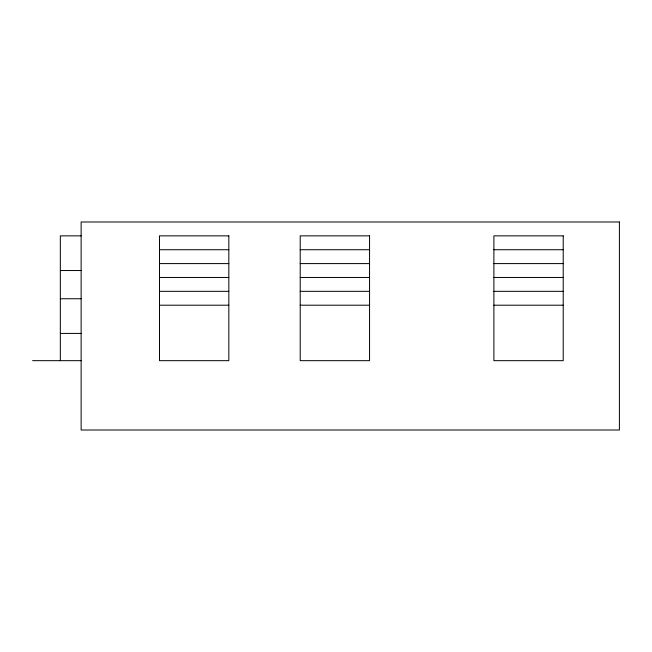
<?xml version="1.0" encoding="UTF-8"?>
<svg xmlns="http://www.w3.org/2000/svg" width="652" height="652" viewBox="0 0 652 652"><rect width="100%" height="100%" fill="white"/><g stroke="black" fill="none" stroke-linecap="round" stroke-linejoin="round"><path stroke-width="0.98" d="M81.133 235.861L60.334 235.861L60.334 360.67M159.487 249.724L228.828 249.724M300.213 249.724L369.554 249.724M493.89 249.724L563.222 249.724M159.487 263.595L228.828 263.595M300.213 263.595L369.554 263.595M493.89 263.595L563.222 263.595M60.334 270.531L81.133 270.531M159.487 277.467L228.828 277.467M300.213 277.467L369.554 277.467M493.89 277.467L563.222 277.467M159.487 291.33L228.828 291.33M300.213 291.33L369.554 291.33M493.89 291.33L563.222 291.33M60.334 298.755L81.133 298.755M159.487 305.201L228.828 305.201M300.213 305.201L369.554 305.201M493.89 305.201L563.222 305.201M60.334 333.425L81.133 333.425M32.6 360.67L81.133 360.67M619.4 221.99L81.133 221.99L81.133 430.01L619.4 430.01L619.4 221.99M228.828 235.861L159.487 235.861L159.487 360.67L228.828 360.67L228.828 235.861M369.554 235.861L300.213 235.861L300.213 360.67L369.554 360.67L369.554 235.861M563.222 235.861L493.89 235.861L493.89 360.67L563.222 360.67L563.222 235.861"/></g></svg>
